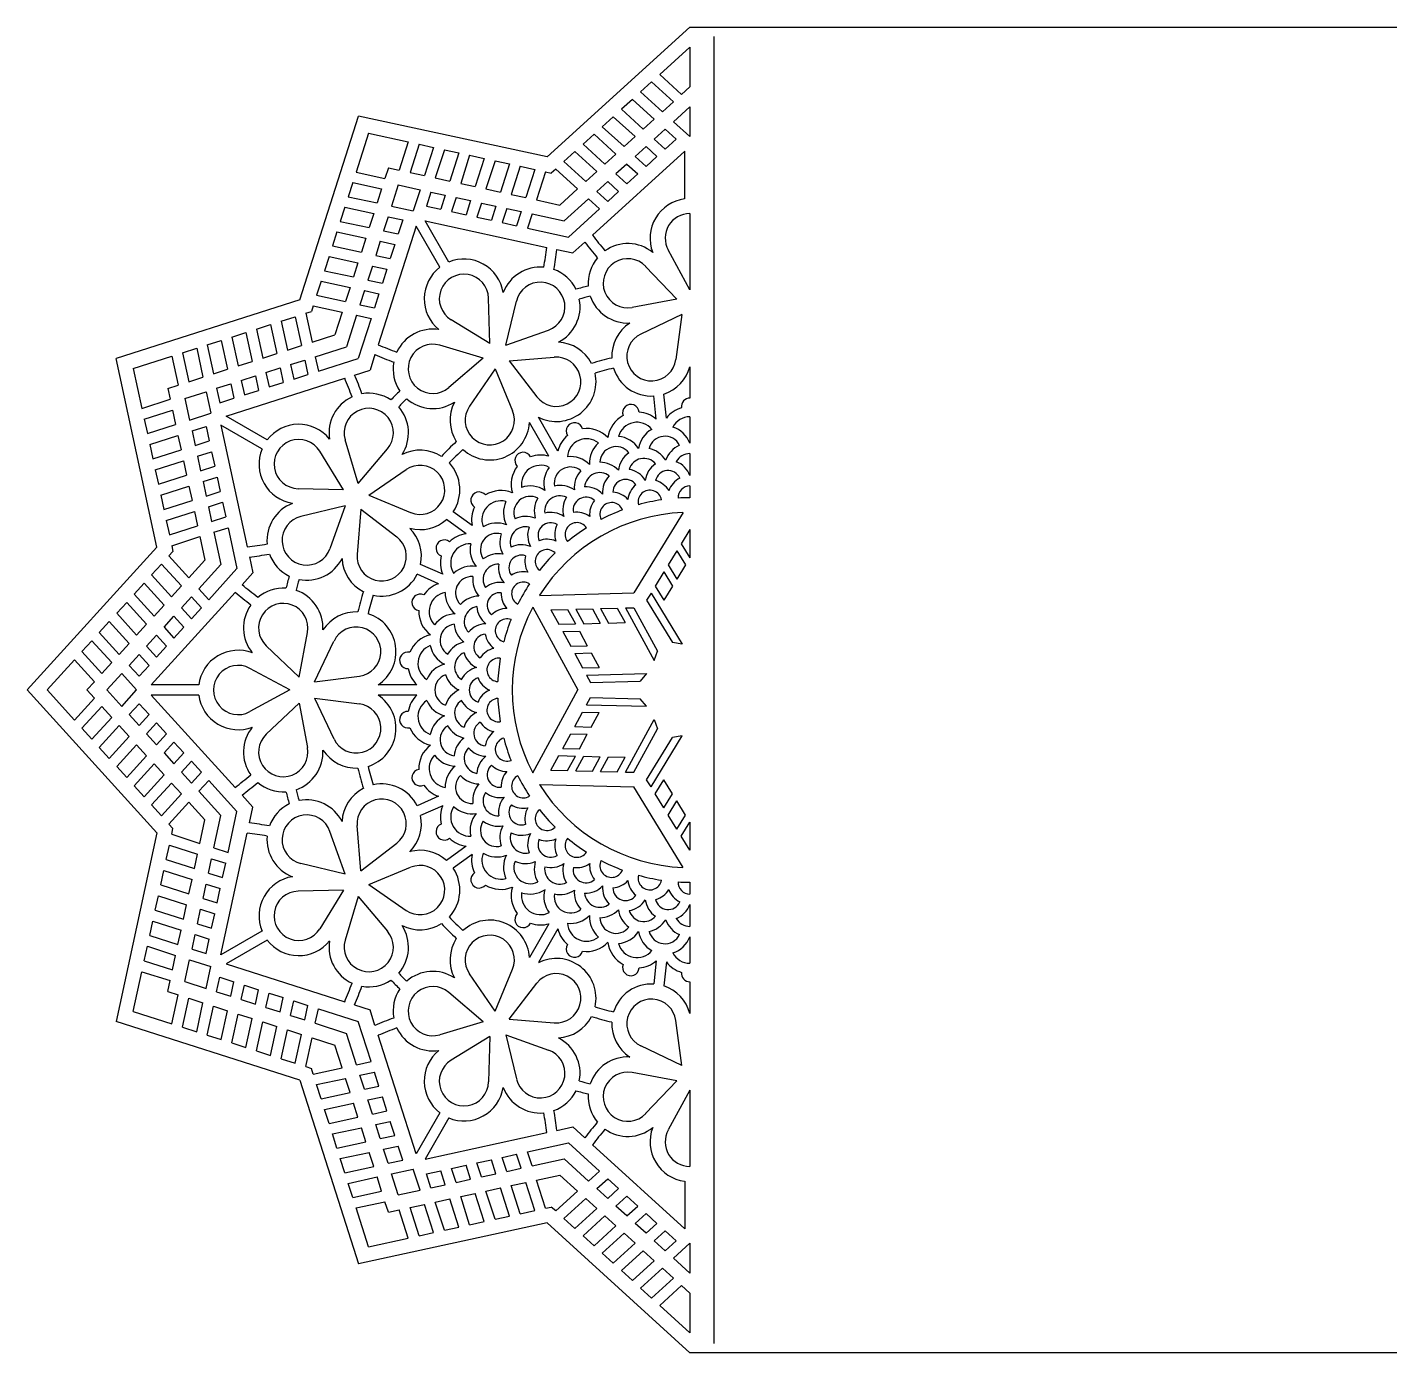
# Model space of a CAD drawing. Extents: x 39 to 332, y 44 to 186.
# Drawn here: x 39.5 to 185.6, y 43.6 to 185.7 of the extents above; entities that cross this region are included whole.
import ezdxf

# ---------------------------------------------------------------- set-up
doc = ezdxf.new("R2010")
doc.units = 0
doc.layers.get('0').update_dxf_attribs({"linetype": 'CONTINUOUS'})

msp = doc.modelspace()

# ---------------------------------------------------------------- linework, layer by layer
for p, q in [((95.23, 171.84), (110.54, 185.75)), ((110.54, 185.75), (260.65, 185.75)), ((113.1, 184.75), (113.1, 44.65)), ((110.54, 183.62), (107.31, 180.68)), ((110.54, 183.62), (110.54, 179.35)), ((106.43, 179.88), (105.26, 178.82)), ((106.43, 179.88), (108.78, 177.75)), ((107.31, 180.68), (109.66, 178.55)), ((105.26, 178.82), (107.61, 176.68)), ((110.54, 179.35), (109.66, 178.55)), ((104.38, 178.02), (103.2, 176.95)), ((103.2, 176.95), (105.55, 174.82)), ((104.38, 178.02), (106.73, 175.88)), ((108.78, 177.75), (107.61, 176.68)), ((110.54, 177.22), (108.78, 175.62)), ((110.54, 177.22), (110.54, 174.02)), ((68.71, 156.53), (75.02, 176.23)), ((95.23, 171.84), (75.02, 176.23)), ((102.32, 176.15), (101.15, 175.08)), ((102.32, 176.15), (104.67, 174.02)), ((106.73, 175.88), (105.55, 174.82)), ((108.78, 175.62), (110.54, 174.02)), ((76.08, 174.38), (74.75, 170.23)), ((76.08, 174.38), (80.35, 173.46)), ((100.27, 174.28), (99.09, 173.22)), ((100.27, 174.28), (102.62, 172.15)), ((101.15, 175.08), (103.5, 172.95)), ((104.67, 174.02), (103.5, 172.95)), ((107.9, 174.82), (106.73, 173.75)), ((107.9, 174.82), (109.07, 173.75)), ((80.35, 173.46), (79.38, 170.43)), ((81.51, 173.2), (80.54, 170.18)), ((81.51, 173.2), (83.06, 172.87)), ((83.06, 172.87), (82.09, 169.85)), ((84.22, 172.61), (83.25, 169.59)), ((84.22, 172.61), (85.77, 172.28)), ((98.21, 172.42), (97.04, 171.35)), ((98.21, 172.42), (100.56, 170.28)), ((99.09, 173.22), (101.44, 171.08)), ((109.99, 172.45), (100.1, 163.47)), ((105.85, 172.95), (104.67, 171.88)), ((105.85, 172.95), (107.02, 171.88)), ((106.73, 173.75), (107.9, 172.68)), ((109.07, 173.75), (107.9, 172.68)), ((109.99, 167.36), (109.99, 172.45)), ((85.77, 172.28), (84.8, 169.26)), ((86.93, 172.03), (85.97, 169)), ((86.93, 172.03), (88.48, 171.69)), ((88.48, 171.69), (87.52, 168.67)), ((89.65, 171.44), (88.68, 168.41)), ((89.65, 171.44), (91.2, 171.1)), ((91.2, 171.1), (90.23, 168.08)), ((97.04, 171.35), (99.39, 169.22)), ((102.62, 172.15), (101.44, 171.08)), ((103.79, 171.08), (102.62, 170.02)), ((103.79, 171.08), (104.96, 170.02)), ((104.67, 171.88), (105.85, 170.82)), ((107.02, 171.88), (105.85, 170.82)), ((74.75, 170.23), (77.85, 169.55)), ((78.22, 170.69), (77.85, 169.55)), ((78.22, 170.69), (79.38, 170.43)), ((80.54, 170.18), (82.09, 169.85)), ((83.25, 169.59), (84.8, 169.26)), ((92.36, 170.85), (91.39, 167.83)), ((92.36, 170.85), (93.91, 170.51)), ((93.91, 170.51), (92.94, 167.49)), ((95.07, 170.26), (94.1, 167.24)), ((95.07, 170.26), (95.69, 170.12)), ((96.16, 170.55), (95.69, 170.12)), ((96.16, 170.55), (98.51, 168.42)), ((100.56, 170.28), (99.39, 169.22)), ((102.62, 170.02), (103.79, 168.95)), ((104.96, 170.02), (103.79, 168.95)), ((74.39, 169.09), (73.91, 167.58)), ((74.39, 169.09), (77.49, 168.42)), ((77.49, 168.42), (77.01, 166.91)), ((79.28, 168.84), (78.56, 166.57)), ((79.28, 168.84), (81.61, 168.33)), ((81.61, 168.33), (80.88, 166.07)), ((82.77, 168.08), (82.29, 166.57)), ((82.77, 168.08), (84.32, 167.75)), ((85.97, 169), (87.52, 168.67)), ((88.68, 168.41), (90.23, 168.08)), ((98.51, 168.42), (96.61, 166.69)), ((101.74, 169.22), (100.56, 168.15)), ((100.56, 168.15), (101.74, 167.08)), ((101.74, 169.22), (102.91, 168.15)), ((102.91, 168.15), (101.74, 167.08)), ((73.91, 167.58), (77.01, 166.91)), ((78.56, 166.57), (80.88, 166.07)), ((82.29, 166.57), (83.84, 166.24)), ((84.32, 167.75), (83.84, 166.24)), ((85.48, 167.49), (85, 165.98)), ((85.48, 167.49), (87.03, 167.16)), ((87.03, 167.16), (86.55, 165.65)), ((88.2, 166.9), (87.71, 165.39)), ((88.2, 166.9), (89.75, 166.57)), ((89.75, 166.57), (89.26, 165.06)), ((91.39, 167.83), (92.94, 167.49)), ((94.1, 167.24), (96.61, 166.69)), ((99.68, 167.35), (97.07, 164.98)), ((99.68, 167.35), (100.86, 166.28)), ((73.55, 166.45), (73.06, 164.94)), ((73.55, 166.45), (76.65, 165.78)), ((76.65, 165.78), (76.16, 164.27)), ((78.2, 165.44), (77.71, 163.93)), ((78.2, 165.44), (79.75, 165.1)), ((79.75, 165.1), (79.26, 163.59)), ((85, 165.98), (86.55, 165.65)), ((87.71, 165.39), (89.26, 165.06)), ((90.91, 166.31), (90.42, 164.8)), ((90.91, 166.31), (92.46, 165.98)), ((92.46, 165.98), (91.97, 164.47)), ((93.62, 165.73), (93.14, 164.21)), ((93.62, 165.73), (97.07, 164.98)), ((100.86, 166.28), (97.53, 163.26)), ((110.54, 165.78), (110.54, 157.6)), ((72.7, 163.81), (72.22, 162.3)), ((72.7, 163.81), (75.8, 163.13)), ((73.06, 164.94), (76.16, 164.27)), ((81.19, 164.43), (77.12, 151.71)), ((77.71, 163.93), (79.26, 163.59)), ((83.73, 160.03), (81.19, 164.43)), ((84.69, 160.58), (82.15, 164.99)), ((82.15, 164.99), (95.2, 162.15)), ((90.42, 164.8), (91.97, 164.47)), ((93.14, 164.21), (97.53, 163.26)), ((72.22, 162.3), (75.32, 161.62)), ((75.8, 163.13), (75.32, 161.62)), ((77.35, 162.8), (76.87, 161.29)), ((77.35, 162.8), (78.9, 162.46)), ((78.9, 162.46), (78.42, 160.95)), ((99.28, 162.72), (97.99, 161.55)), ((71.85, 161.16), (71.37, 159.65)), ((71.85, 161.16), (74.95, 160.49)), ((76.87, 161.29), (78.42, 160.95)), ((96.28, 161.92), (97.99, 161.55)), ((110.54, 157.6), (108.22, 161.87)), ((71.37, 159.65), (74.47, 158.98)), ((74.95, 160.49), (74.47, 158.98)), ((76.5, 160.15), (76.02, 158.64)), ((76.5, 160.15), (78.05, 159.82)), ((78.05, 159.82), (77.57, 158.31)), ((109.15, 156.59), (105.8, 160.11)), ((71.01, 158.52), (70.52, 157.01)), ((71.01, 158.52), (74.11, 157.85)), ((74.11, 157.85), (73.62, 156.34)), ((76.02, 158.64), (77.57, 158.31)), ((68.71, 156.53), (49.01, 150.22)), ((70.52, 157.01), (73.62, 156.34)), ((75.66, 157.51), (75.17, 156)), ((75.66, 157.51), (77.21, 157.17)), ((77.21, 157.17), (76.72, 155.66)), ((89.09, 151.85), (88.97, 156.71)), ((90.8, 151.67), (91.94, 156.4)), ((109.15, 156.59), (104.37, 155.7)), ((69.36, 155.08), (69.97, 155.27)), ((69.36, 155.08), (70.04, 151.98)), ((70.16, 155.88), (69.97, 155.27)), ((70.16, 155.88), (73.26, 155.2)), ((73.26, 155.2), (72.48, 152.76)), ((75.17, 156), (76.72, 155.66)), ((109.68, 154.95), (105.29, 152.86)), ((109.68, 154.95), (109.05, 150.13)), ((64.08, 153.39), (65.59, 153.87)), ((65.59, 153.87), (66.26, 150.77)), ((66.72, 154.23), (68.23, 154.72)), ((66.72, 154.23), (67.39, 151.13)), ((68.23, 154.72), (68.9, 151.62)), ((74.81, 154.87), (73.74, 151.5)), ((74.81, 154.87), (76.36, 154.53)), ((76.36, 154.53), (74.99, 150.25)), ((89.09, 151.85), (84.94, 154.39)), ((58.79, 151.69), (60.3, 152.18)), ((60.3, 152.18), (60.97, 149.08)), ((61.43, 152.54), (62.94, 153.02)), ((61.43, 152.54), (62.11, 149.44)), ((62.94, 153.02), (63.62, 149.92)), ((64.08, 153.39), (64.75, 150.29)), ((70.04, 151.98), (72.48, 152.76)), ((90.8, 151.67), (95.39, 153.29)), ((56.15, 150.85), (57.66, 151.33)), ((56.15, 150.85), (56.82, 147.75)), ((57.66, 151.33), (58.33, 148.23)), ((58.79, 151.69), (59.46, 148.59)), ((64.75, 150.29), (66.26, 150.77)), ((67.39, 151.13), (68.9, 151.62)), ((70.37, 150.43), (73.74, 151.5)), ((76.78, 150.65), (76.25, 148.99)), ((88.39, 150.28), (83.73, 151.66)), ((53.4, 130.01), (49.01, 150.22)), ((50.86, 149.16), (55.01, 150.49)), ((50.86, 149.16), (51.78, 144.89)), ((55.01, 150.49), (55.69, 147.39)), ((59.46, 148.59), (60.97, 149.08)), ((62.11, 149.44), (63.62, 149.92)), ((65.09, 148.74), (66.6, 149.22)), ((66.6, 149.22), (66.93, 147.67)), ((67.73, 149.58), (69.24, 150.07)), ((67.73, 149.58), (68.07, 148.03)), ((69.24, 150.07), (69.58, 148.52)), ((70.37, 150.43), (70.71, 148.88)), ((70.71, 148.88), (74.99, 150.25)), ((88.39, 150.28), (84.69, 147.12)), ((89.67, 149.12), (86.92, 145.12)), ((89.67, 149.12), (91.53, 144.64)), ((91.16, 149.99), (96.01, 150.37)), ((91.16, 149.99), (94.12, 146.13)), ((110.54, 149.36), (110.54, 145.99)), ((56.82, 147.75), (58.33, 148.23)), ((60.81, 144.05), (73.53, 148.12)), ((62.44, 147.89), (63.95, 148.37)), ((62.44, 147.89), (62.78, 146.34)), ((63.95, 148.37), (64.29, 146.82)), ((65.09, 148.74), (65.42, 147.19)), ((65.42, 147.19), (66.93, 147.67)), ((68.07, 148.03), (69.58, 148.52)), ((74.59, 148.46), (76.25, 148.99)), ((54.55, 147.02), (55.69, 147.39)), ((54.55, 147.02), (54.81, 145.86)), ((56.4, 145.96), (58.67, 146.68)), ((58.67, 146.68), (59.17, 144.36)), ((59.8, 147.04), (61.31, 147.53)), ((59.8, 147.04), (60.14, 145.49)), ((61.31, 147.53), (61.65, 145.98)), ((62.78, 146.34), (64.29, 146.82)), ((106.93, 143.74), (106.67, 146.22)), ((108.03, 143.85), (107.76, 146.43)), ((51.78, 144.89), (54.81, 145.86)), ((52.04, 143.73), (55.06, 144.7)), ((55.06, 144.7), (55.39, 143.15)), ((56.4, 145.96), (56.9, 143.63)), ((60.14, 145.49), (61.65, 145.98)), ((52.04, 143.73), (52.37, 142.18)), ((56.9, 143.63), (59.17, 144.36)), ((65.21, 141.51), (60.81, 144.05)), ((95.43, 139.76), (93.35, 143.38)), ((96.39, 140.31), (94.3, 143.93)), ((110.54, 143.99), (110.54, 141.15)), ((52.37, 142.18), (55.39, 143.15)), ((52.63, 141.02), (55.65, 141.99)), ((55.65, 141.99), (55.98, 140.44)), ((57.16, 142.47), (58.67, 142.95)), ((57.16, 142.47), (57.49, 140.92)), ((58.67, 142.95), (59, 141.4)), ((64.66, 140.55), (60.25, 143.09)), ((60.25, 143.09), (63.09, 130.04)), ((52.63, 141.02), (52.96, 139.47)), ((52.96, 139.47), (55.98, 140.44)), ((57.49, 140.92), (59, 141.4)), ((73.39, 136.15), (70.85, 140.3)), ((74.96, 136.85), (73.58, 141.51)), ((74.96, 136.85), (78.12, 140.55)), ((53.21, 138.31), (56.24, 139.27)), ((56.24, 139.27), (56.57, 137.72)), ((57.75, 139.76), (59.26, 140.24)), ((57.75, 139.76), (58.08, 138.21)), ((59.26, 140.24), (59.59, 138.69)), ((110.54, 140.05), (110.54, 137.68)), ((53.21, 138.31), (53.55, 136.76)), ((53.55, 136.76), (56.57, 137.72)), ((58.08, 138.21), (59.59, 138.69)), ((58.34, 137.04), (59.85, 137.53)), ((59.85, 137.53), (60.18, 135.98)), ((76.12, 135.57), (80.12, 138.32)), ((53.8, 135.59), (56.83, 136.56)), ((56.83, 136.56), (57.16, 135.01)), ((58.34, 137.04), (58.67, 135.49)), ((58.67, 135.49), (60.18, 135.98)), ((73.39, 136.15), (68.53, 136.27)), ((110.54, 136.58), (110.54, 135.31)), ((53.8, 135.59), (54.14, 134.04)), ((54.14, 134.04), (57.16, 135.01)), ((58.93, 134.33), (60.44, 134.82)), ((60.44, 134.82), (60.77, 133.27)), ((73.57, 134.44), (68.84, 133.3)), ((73.57, 134.44), (71.95, 129.85)), ((76.12, 135.57), (80.6, 133.71)), ((54.39, 132.88), (57.41, 133.85)), ((57.41, 133.85), (57.75, 132.3)), ((58.93, 134.33), (59.26, 132.78)), ((59.26, 132.78), (60.77, 133.27)), ((75.25, 134.08), (74.87, 129.23)), ((75.25, 134.08), (79.11, 131.12)), ((86.55, 131.45), (84.45, 132.97)), ((87.2, 132.34), (85.18, 133.81)), ((109.81, 133.72), (104.54, 125.1)), ((54.39, 132.88), (54.73, 131.33)), ((54.73, 131.33), (57.75, 132.3)), ((59.51, 131.62), (61.02, 132.1)), ((59.51, 131.62), (60.26, 128.17)), ((61.02, 132.1), (61.98, 127.71)), ((110.54, 131.89), (109.62, 130.38)), ((110.54, 131.89), (110.54, 128.86)), ((54.98, 130.17), (58, 131.14)), ((54.98, 130.17), (55.12, 129.55)), ((58, 131.14), (58.55, 128.63)), ((109.62, 130.38), (110.54, 128.86)), ((53.4, 130.01), (39.49, 114.7)), ((54.69, 129.08), (55.12, 129.55)), ((54.69, 129.08), (56.82, 126.73)), ((56.82, 126.73), (58.55, 128.63)), ((63.32, 128.96), (63.69, 127.25)), ((109.15, 129.62), (108.23, 128.11)), ((109.15, 129.62), (110.08, 128.11)), ((52.82, 127.03), (53.89, 128.2)), ((53.89, 128.2), (56.02, 125.85)), ((57.89, 125.56), (60.26, 128.17)), ((58.96, 124.38), (61.98, 127.71)), ((62.52, 125.96), (63.69, 127.25)), ((84.04, 127.1), (81.67, 128.16)), ((107.77, 127.35), (106.84, 125.84)), ((107.77, 127.35), (108.69, 125.84)), ((108.23, 128.11), (109.15, 126.59)), ((110.08, 128.11), (109.15, 126.59)), ((50.96, 124.97), (52.02, 126.15)), ((52.02, 126.15), (54.16, 123.8)), ((52.82, 127.03), (54.96, 124.68)), ((54.96, 124.68), (56.02, 125.85)), ((83.59, 126.09), (81.31, 127.11)), ((106.84, 125.84), (107.77, 124.32)), ((108.69, 125.84), (107.77, 124.32)), ((50.96, 124.97), (53.09, 122.62)), ((52.79, 115.25), (61.77, 125.14)), ((56.02, 123.5), (57.09, 124.68)), ((57.09, 124.68), (58.16, 123.5)), ((57.89, 125.56), (58.96, 124.38)), ((94.43, 124.84), (104.54, 125.1)), ((106.38, 125.08), (105.91, 124.32)), ((105.91, 124.32), (108.69, 119.79)), ((106.38, 125.08), (109.72, 119.61)), ((49.09, 122.92), (50.16, 124.09)), ((49.09, 122.92), (51.22, 120.57)), ((50.16, 124.09), (52.29, 121.74)), ((53.09, 122.62), (54.16, 123.8)), ((56.02, 123.5), (57.09, 122.33)), ((57.09, 122.33), (58.16, 123.5)), ((93.7, 123.57), (98.53, 114.7)), ((95.65, 123.29), (97.43, 123.34)), ((95.65, 123.29), (96.5, 121.74)), ((97.43, 123.34), (98.27, 121.78)), ((98.31, 123.36), (100.09, 123.41)), ((98.31, 123.36), (99.16, 121.8)), ((100.09, 123.41), (100.93, 121.85)), ((100.97, 123.43), (102.74, 123.47)), ((100.97, 123.43), (101.82, 121.87)), ((102.74, 123.47), (103.59, 121.92)), ((103.63, 123.5), (104.52, 123.52)), ((103.63, 123.5), (106.7, 117.87)), ((104.52, 123.52), (107.06, 118.85)), ((47.22, 120.86), (48.29, 122.04)), ((48.29, 122.04), (50.42, 119.69)), ((51.22, 120.57), (52.29, 121.74)), ((54.16, 121.45), (55.22, 122.62)), ((54.16, 121.45), (55.22, 120.27)), ((55.22, 122.62), (56.29, 121.45)), ((55.22, 120.27), (56.29, 121.45)), ((96.5, 121.74), (98.27, 121.78)), ((99.16, 121.8), (100.93, 121.85)), ((101.82, 121.87), (103.59, 121.92)), ((45.36, 118.81), (46.42, 119.98)), ((46.42, 119.98), (48.56, 117.63)), ((47.22, 120.86), (49.36, 118.51)), ((52.29, 119.39), (53.36, 120.57)), ((53.36, 120.57), (54.42, 119.39)), ((68.65, 116.09), (69.54, 120.87)), ((70.29, 115.56), (72.38, 119.95)), ((96.92, 120.96), (98.7, 121)), ((96.92, 120.96), (97.77, 119.4)), ((98.7, 121), (99.54, 119.44)), ((45.36, 118.81), (47.49, 116.46)), ((49.36, 118.51), (50.42, 119.69)), ((50.42, 117.34), (51.49, 118.51)), ((51.49, 118.51), (52.56, 117.34)), ((52.29, 119.39), (53.36, 118.22)), ((53.36, 118.22), (54.42, 119.39)), ((68.65, 116.09), (65.12, 119.44)), ((97.77, 119.4), (99.54, 119.44)), ((98.2, 118.62), (99.97, 118.67)), ((98.2, 118.62), (99.04, 117.06)), ((99.97, 118.67), (100.82, 117.11)), ((106.7, 117.87), (107.06, 118.85)), ((109.72, 119.61), (108.69, 119.79)), ((41.62, 114.7), (44.56, 117.93)), ((44.56, 117.93), (46.69, 115.58)), ((47.49, 116.46), (48.56, 117.63)), ((50.42, 117.34), (51.49, 116.17)), ((51.49, 116.17), (52.56, 117.34)), ((67.64, 114.7), (63.37, 117.02)), ((99.04, 117.06), (100.82, 117.11)), ((45.89, 114.7), (46.69, 115.58)), ((48.02, 114.7), (49.62, 116.46)), ((49.62, 116.46), (51.22, 114.7)), ((70.29, 115.56), (75.11, 116.19)), ((99.47, 116.28), (105.88, 116.45)), ((99.47, 116.28), (99.89, 115.5)), ((99.89, 115.5), (105.2, 115.64)), ((105.88, 116.45), (105.2, 115.64)), ((53.4, 99.39), (39.49, 114.7)), ((41.62, 114.7), (44.56, 111.47)), ((45.89, 114.7), (46.69, 113.82)), ((48.02, 114.7), (49.62, 112.94)), ((49.62, 112.94), (51.22, 114.7)), ((57.88, 115.25), (52.79, 115.25)), ((57.88, 114.15), (52.79, 114.15)), ((52.79, 114.15), (61.77, 104.26)), ((67.64, 114.7), (63.37, 112.38)), ((81.28, 115.25), (77.11, 115.25)), ((81.28, 114.15), (77.11, 114.15)), ((93.7, 105.82), (98.53, 114.7)), ((44.56, 111.47), (46.69, 113.82)), ((45.36, 110.59), (47.49, 112.94)), ((47.49, 112.94), (48.56, 111.76)), ((50.42, 112.06), (51.49, 113.23)), ((51.49, 113.23), (52.56, 112.06)), ((68.65, 113.3), (65.12, 109.96)), ((68.65, 113.3), (69.54, 108.53)), ((70.29, 113.84), (75.11, 113.2)), ((70.29, 113.84), (72.38, 109.45)), ((99.47, 113.11), (99.89, 113.89)), ((99.47, 113.11), (105.88, 112.95)), ((99.89, 113.89), (105.2, 113.76)), ((105.88, 112.95), (105.2, 113.76)), ((46.42, 109.42), (48.56, 111.76)), ((50.42, 112.06), (51.49, 110.88)), ((51.49, 110.88), (52.56, 112.06)), ((52.29, 110), (53.36, 111.18)), ((53.36, 111.18), (54.42, 110)), ((98.2, 110.78), (99.04, 112.33)), ((99.04, 112.33), (100.82, 112.29)), ((99.97, 110.73), (100.82, 112.29)), ((103.63, 105.9), (106.7, 111.53)), ((106.7, 111.53), (107.06, 110.54)), ((45.36, 110.59), (46.42, 109.42)), ((47.22, 108.53), (49.36, 110.88)), ((48.29, 107.36), (50.42, 109.71)), ((49.36, 110.88), (50.42, 109.71)), ((52.29, 110), (53.36, 108.83)), ((53.36, 108.83), (54.42, 110)), ((96.92, 108.44), (97.77, 110)), ((97.77, 110), (99.54, 109.95)), ((98.2, 110.78), (99.97, 110.73)), ((98.7, 108.39), (99.54, 109.95)), ((104.52, 105.88), (107.06, 110.54)), ((105.91, 105.07), (108.69, 109.6)), ((106.38, 104.32), (109.72, 109.78)), ((109.72, 109.78), (108.69, 109.6)), ((47.22, 108.53), (48.29, 107.36)), ((49.09, 106.48), (51.22, 108.83)), ((51.22, 108.83), (52.29, 107.65)), ((54.16, 107.95), (55.22, 109.12)), ((55.22, 109.12), (56.29, 107.95)), ((96.92, 108.44), (98.7, 108.39)), ((50.16, 105.31), (52.29, 107.65)), ((50.96, 104.43), (53.09, 106.77)), ((53.09, 106.77), (54.16, 105.6)), ((54.16, 107.95), (55.22, 106.77)), ((55.22, 106.77), (56.29, 107.95)), ((56.02, 105.89), (57.09, 107.07)), ((57.09, 107.07), (58.16, 105.89)), ((95.65, 106.1), (96.5, 107.66)), ((96.5, 107.66), (98.27, 107.62)), ((97.43, 106.06), (98.27, 107.62)), ((98.31, 106.03), (99.16, 107.59)), ((99.16, 107.59), (100.93, 107.55)), ((100.09, 105.99), (100.93, 107.55)), ((100.97, 105.97), (101.82, 107.53)), ((101.82, 107.53), (103.59, 107.48)), ((102.74, 105.92), (103.59, 107.48)), ((49.09, 106.48), (50.16, 105.31)), ((52.02, 103.25), (54.16, 105.6)), ((56.02, 105.89), (57.09, 104.72)), ((57.09, 104.72), (58.16, 105.89)), ((95.65, 106.1), (97.43, 106.06)), ((98.31, 106.03), (100.09, 105.99)), ((100.97, 105.97), (102.74, 105.92)), ((103.63, 105.9), (104.52, 105.88)), ((50.96, 104.43), (52.02, 103.25)), ((52.82, 102.37), (54.96, 104.72)), ((54.96, 104.72), (56.02, 103.55)), ((57.89, 103.84), (58.96, 105.01)), ((57.89, 103.84), (60.26, 101.23)), ((58.96, 105.01), (61.98, 101.69)), ((94.43, 104.55), (104.54, 104.3)), ((109.81, 95.68), (104.54, 104.3)), ((106.38, 104.32), (105.91, 105.07)), ((106.84, 103.56), (107.77, 105.07)), ((108.69, 103.56), (107.77, 105.07)), ((52.82, 102.37), (53.89, 101.2)), ((53.89, 101.2), (56.02, 103.55)), ((54.69, 100.32), (56.82, 102.66)), ((56.82, 102.66), (58.55, 100.77)), ((62.52, 103.44), (63.69, 102.15)), ((83.59, 103.3), (81.31, 102.29)), ((84.04, 102.29), (81.67, 101.24)), ((107.77, 102.05), (106.84, 103.56)), ((107.77, 102.05), (108.69, 103.56)), ((108.23, 101.29), (109.15, 102.8)), ((110.08, 101.29), (109.15, 102.8)), ((59.51, 97.78), (60.26, 101.23)), ((61.02, 97.29), (61.98, 101.69)), ((63.32, 100.44), (63.69, 102.15)), ((109.15, 99.78), (108.23, 101.29)), ((109.15, 99.78), (110.08, 101.29)), ((53.4, 99.39), (49.01, 79.17)), ((54.69, 100.32), (55.12, 99.85)), ((54.98, 99.23), (55.12, 99.85)), ((58, 98.26), (58.55, 100.77)), ((60.25, 86.3), (63.09, 99.36)), ((73.57, 94.96), (71.95, 99.54)), ((75.25, 95.32), (74.87, 100.17)), ((109.62, 99.02), (110.54, 100.53)), ((110.54, 100.53), (110.54, 97.51)), ((54.39, 96.52), (54.73, 98.07)), ((54.73, 98.07), (57.75, 97.1)), ((54.98, 99.23), (58, 98.26)), ((75.25, 95.32), (79.11, 98.28)), ((86.55, 97.95), (84.45, 96.43)), ((110.54, 97.51), (109.62, 99.02)), ((54.39, 96.52), (57.41, 95.55)), ((57.41, 95.55), (57.75, 97.1)), ((58.93, 95.06), (59.26, 96.61)), ((59.26, 96.61), (60.77, 96.13)), ((59.51, 97.78), (61.02, 97.29)), ((87.2, 97.05), (85.18, 95.59)), ((53.8, 93.8), (54.14, 95.35)), ((54.14, 95.35), (57.16, 94.39)), ((58.93, 95.06), (60.44, 94.58)), ((60.44, 94.58), (60.77, 96.13)), ((73.57, 94.96), (68.84, 96.09)), ((76.12, 93.83), (80.6, 95.69)), ((53.8, 93.8), (56.83, 92.84)), ((56.83, 92.84), (57.16, 94.39)), ((58.34, 92.35), (58.67, 93.9)), ((58.67, 93.9), (60.18, 93.42)), ((76.12, 93.83), (80.12, 91.07)), ((110.54, 94.08), (110.54, 92.82)), ((53.21, 91.09), (53.55, 92.64)), ((53.55, 92.64), (56.57, 91.67)), ((58.34, 92.35), (59.85, 91.87)), ((59.85, 91.87), (60.18, 93.42)), ((73.39, 93.25), (68.53, 93.12)), ((73.39, 93.25), (70.85, 89.1)), ((74.96, 92.55), (73.58, 87.89)), ((74.96, 92.55), (78.12, 88.85)), ((53.21, 91.09), (56.24, 90.12)), ((56.24, 90.12), (56.57, 91.67)), ((57.75, 89.64), (58.08, 91.19)), ((58.08, 91.19), (59.59, 90.71)), ((59.26, 89.16), (59.59, 90.71)), ((110.54, 91.72), (110.54, 89.35)), ((52.63, 88.38), (52.96, 89.93)), ((52.96, 89.93), (55.98, 88.96)), ((57.75, 89.64), (59.26, 89.16)), ((95.43, 89.64), (93.35, 86.02)), ((52.63, 88.38), (55.65, 87.41)), ((55.65, 87.41), (55.98, 88.96)), ((57.16, 86.93), (57.49, 88.48)), ((57.49, 88.48), (59, 87.99)), ((58.67, 86.44), (59, 87.99)), ((64.66, 88.85), (60.25, 86.3)), ((65.21, 87.89), (60.81, 85.35)), ((96.39, 89.09), (94.3, 85.47)), ((110.54, 88.24), (110.54, 85.41)), ((52.04, 85.66), (52.37, 87.22)), ((52.37, 87.22), (55.39, 86.25)), ((55.06, 84.7), (55.39, 86.25)), ((57.16, 86.93), (58.67, 86.44)), ((52.04, 85.66), (55.06, 84.7)), ((56.4, 83.44), (56.9, 85.76)), ((56.9, 85.76), (59.17, 85.04)), ((58.67, 82.71), (59.17, 85.04)), ((60.81, 85.35), (73.53, 81.27)), ((89.67, 80.27), (91.53, 84.76)), ((106.93, 85.66), (106.67, 83.18)), ((108.03, 85.54), (107.76, 82.97)), ((50.86, 80.24), (51.78, 84.5)), ((51.78, 84.5), (54.81, 83.54)), ((54.55, 82.37), (54.81, 83.54)), ((56.4, 83.44), (58.67, 82.71)), ((59.8, 82.35), (60.14, 83.9)), ((60.14, 83.9), (61.65, 83.42)), ((61.31, 81.87), (61.65, 83.42)), ((89.67, 80.27), (86.92, 84.28)), ((110.54, 83.41), (110.54, 80.03)), ((54.55, 82.37), (55.69, 82.01)), ((55.01, 78.91), (55.69, 82.01)), ((59.8, 82.35), (61.31, 81.87)), ((62.44, 81.51), (62.78, 83.06)), ((62.78, 83.06), (64.29, 82.57)), ((63.95, 81.02), (64.29, 82.57)), ((65.09, 80.66), (65.42, 82.21)), ((65.42, 82.21), (66.93, 81.73)), ((88.39, 79.12), (84.69, 82.28)), ((91.16, 79.41), (94.12, 83.27)), ((56.15, 78.55), (56.82, 81.65)), ((56.82, 81.65), (58.33, 81.16)), ((57.66, 78.06), (58.33, 81.16)), ((58.79, 77.7), (59.46, 80.8)), ((59.46, 80.8), (60.97, 80.32)), ((62.44, 81.51), (63.95, 81.02)), ((65.09, 80.66), (66.6, 80.18)), ((66.6, 80.18), (66.93, 81.73)), ((67.73, 79.81), (68.07, 81.36)), ((68.07, 81.36), (69.58, 80.88)), ((69.24, 79.33), (69.58, 80.88)), ((70.37, 78.97), (70.71, 80.52)), ((70.71, 80.52), (74.99, 79.15)), ((74.59, 80.94), (76.25, 80.4)), ((76.78, 78.74), (76.25, 80.4)), ((68.71, 72.87), (49.01, 79.17)), ((50.86, 80.24), (55.01, 78.91)), ((60.3, 77.22), (60.97, 80.32)), ((61.43, 76.86), (62.11, 79.96)), ((62.11, 79.96), (63.62, 79.47)), ((62.94, 76.37), (63.62, 79.47)), ((64.08, 76.01), (64.75, 79.11)), ((64.75, 79.11), (66.26, 78.63)), ((67.73, 79.81), (69.24, 79.33)), ((70.37, 78.97), (73.74, 77.89)), ((76.36, 74.87), (74.99, 79.15)), ((88.39, 79.12), (83.73, 77.74)), ((91.16, 79.41), (96.01, 79.03)), ((109.68, 74.45), (109.05, 79.27)), ((56.15, 78.55), (57.66, 78.06)), ((58.79, 77.7), (60.3, 77.22)), ((65.59, 75.53), (66.26, 78.63)), ((66.72, 75.16), (67.39, 78.26)), ((67.39, 78.26), (68.9, 77.78)), ((68.23, 74.68), (68.9, 77.78)), ((74.81, 74.53), (73.74, 77.89)), ((81.19, 64.96), (77.12, 77.68)), ((89.09, 77.54), (84.94, 75.01)), ((89.09, 77.54), (88.97, 72.68)), ((90.8, 77.72), (95.39, 76.1)), ((90.8, 77.72), (91.94, 73)), ((61.43, 76.86), (62.94, 76.37)), ((64.08, 76.01), (65.59, 75.53)), ((69.36, 74.32), (70.04, 77.42)), ((70.04, 77.42), (72.48, 76.64)), ((73.26, 74.19), (72.48, 76.64)), ((109.68, 74.45), (105.29, 76.54)), ((66.72, 75.16), (68.23, 74.68)), ((74.81, 74.53), (76.36, 74.87)), ((69.36, 74.32), (69.97, 74.12)), ((70.16, 73.52), (69.97, 74.12)), ((70.16, 73.52), (73.26, 74.19)), ((70.52, 72.39), (73.62, 73.06)), ((74.11, 71.55), (73.62, 73.06)), ((75.17, 73.4), (76.72, 73.73)), ((75.66, 71.89), (75.17, 73.4)), ((77.21, 72.22), (76.72, 73.73)), ((109.15, 72.81), (104.37, 73.7)), ((68.71, 72.87), (75.02, 53.17)), ((71.01, 70.88), (70.52, 72.39)), ((75.66, 71.89), (77.21, 72.22)), ((109.15, 72.81), (105.8, 69.28)), ((110.54, 71.8), (108.22, 67.53)), ((110.54, 71.8), (110.54, 63.62)), ((71.01, 70.88), (74.11, 71.55)), ((71.37, 69.74), (74.47, 70.42)), ((74.95, 68.91), (74.47, 70.42)), ((76.02, 70.75), (77.57, 71.09)), ((76.5, 69.24), (76.02, 70.75)), ((78.05, 69.58), (77.57, 71.09)), ((71.85, 68.23), (71.37, 69.74)), ((71.85, 68.23), (74.95, 68.91)), ((76.5, 69.24), (78.05, 69.58)), ((83.73, 69.37), (81.19, 64.96)), ((84.69, 68.82), (82.15, 64.41)), ((72.22, 67.1), (75.32, 67.77)), ((75.8, 66.26), (75.32, 67.77)), ((76.87, 68.11), (78.42, 68.45)), ((77.35, 66.6), (76.87, 68.11)), ((78.9, 66.94), (78.42, 68.45)), ((82.15, 64.41), (95.2, 67.25)), ((96.28, 67.48), (97.99, 67.85)), ((99.28, 66.68), (97.99, 67.85)), ((72.7, 65.59), (72.22, 67.1)), ((72.7, 65.59), (75.8, 66.26)), ((77.35, 66.6), (78.9, 66.94)), ((77.71, 65.47), (79.26, 65.8)), ((79.75, 64.29), (79.26, 65.8)), ((93.14, 65.18), (97.53, 66.14)), ((100.86, 63.11), (97.53, 66.14)), ((109.99, 56.95), (100.1, 65.93)), ((73.06, 64.46), (76.16, 65.13)), ((73.55, 62.95), (73.06, 64.46)), ((76.65, 63.62), (76.16, 65.13)), ((78.2, 63.96), (77.71, 65.47)), ((78.2, 63.96), (79.75, 64.29)), ((87.71, 64), (89.26, 64.34)), ((89.75, 62.83), (89.26, 64.34)), ((90.42, 64.59), (91.97, 64.93)), ((90.91, 63.08), (90.42, 64.59)), ((92.46, 63.42), (91.97, 64.93)), ((93.62, 63.67), (93.14, 65.18)), ((93.62, 63.67), (97.07, 64.42)), ((99.68, 62.05), (97.07, 64.42)), ((73.55, 62.95), (76.65, 63.62)), ((78.56, 62.82), (80.88, 63.33)), ((81.61, 61.06), (80.88, 63.33)), ((82.29, 62.82), (83.84, 63.16)), ((82.77, 61.31), (82.29, 62.82)), ((84.32, 61.65), (83.84, 63.16)), ((85, 63.41), (86.55, 63.75)), ((85.48, 61.9), (85, 63.41)), ((87.03, 62.24), (86.55, 63.75)), ((88.2, 62.49), (87.71, 64)), ((88.2, 62.49), (89.75, 62.83)), ((90.91, 63.08), (92.46, 63.42)), ((99.68, 62.05), (100.86, 63.11)), ((73.91, 61.81), (77.01, 62.49)), ((74.39, 60.3), (73.91, 61.81)), ((77.49, 60.98), (77.01, 62.49)), ((79.28, 60.56), (78.56, 62.82)), ((82.77, 61.31), (84.32, 61.65)), ((85.48, 61.9), (87.03, 62.24)), ((91.39, 61.57), (92.94, 61.91)), ((92.36, 58.55), (91.39, 61.57)), ((93.91, 58.89), (92.94, 61.91)), ((94.1, 62.16), (96.61, 62.7)), ((95.07, 59.14), (94.1, 62.16)), ((98.51, 60.98), (96.61, 62.7)), ((100.56, 61.25), (101.74, 62.31)), ((102.91, 61.25), (101.74, 62.31)), ((109.99, 62.04), (109.99, 56.95)), ((74.39, 60.3), (77.49, 60.98)), ((79.28, 60.56), (81.61, 61.06)), ((83.25, 59.8), (84.8, 60.14)), ((85.77, 57.12), (84.8, 60.14)), ((85.97, 60.39), (87.52, 60.73)), ((86.93, 57.37), (85.97, 60.39)), ((88.48, 57.71), (87.52, 60.73)), ((88.68, 60.98), (90.23, 61.32)), ((89.65, 57.96), (88.68, 60.98)), ((91.2, 58.3), (90.23, 61.32)), ((96.16, 58.85), (98.51, 60.98)), ((97.04, 58.05), (99.39, 60.18)), ((100.56, 59.11), (99.39, 60.18)), ((101.74, 60.18), (100.56, 61.25)), ((101.74, 60.18), (102.91, 61.25)), ((102.62, 59.38), (103.79, 60.45)), ((104.96, 59.38), (103.79, 60.45)), ((74.75, 59.17), (77.85, 59.84)), ((76.08, 55.01), (74.75, 59.17)), ((78.22, 58.71), (77.85, 59.84)), ((78.22, 58.71), (79.38, 58.96)), ((80.35, 55.94), (79.38, 58.96)), ((80.54, 59.21), (82.09, 59.55)), ((81.51, 56.19), (80.54, 59.21)), ((83.06, 56.53), (82.09, 59.55)), ((84.22, 56.78), (83.25, 59.8)), ((92.36, 58.55), (93.91, 58.89)), ((95.07, 59.14), (95.69, 59.27)), ((96.16, 58.85), (95.69, 59.27)), ((98.21, 56.98), (100.56, 59.11)), ((103.79, 58.31), (102.62, 59.38)), ((103.79, 58.31), (104.96, 59.38)), ((104.67, 57.51), (105.85, 58.58)), ((107.02, 57.51), (105.85, 58.58)), ((95.23, 57.56), (75.02, 53.17)), ((84.22, 56.78), (85.77, 57.12)), ((86.93, 57.37), (88.48, 57.71)), ((89.65, 57.96), (91.2, 58.3)), ((95.23, 57.56), (110.54, 43.65)), ((98.21, 56.98), (97.04, 58.05)), ((99.09, 56.18), (101.44, 58.31)), ((100.27, 55.11), (102.62, 57.25)), ((102.62, 57.25), (101.44, 58.31)), ((105.85, 56.45), (104.67, 57.51)), ((105.85, 56.45), (107.02, 57.51)), ((76.08, 55.01), (80.35, 55.94)), ((81.51, 56.19), (83.06, 56.53)), ((100.27, 55.11), (99.09, 56.18)), ((101.15, 54.31), (103.5, 56.45)), ((104.67, 55.38), (103.5, 56.45)), ((106.73, 55.65), (107.9, 56.71)), ((107.9, 54.58), (106.73, 55.65)), ((109.07, 55.65), (107.9, 56.71)), ((107.9, 54.58), (109.07, 55.65)), ((102.32, 53.25), (101.15, 54.31)), ((102.32, 53.25), (104.67, 55.38)), ((103.2, 52.45), (105.55, 54.58)), ((106.73, 53.51), (105.55, 54.58)), ((108.78, 53.78), (110.54, 55.38)), ((110.54, 55.38), (110.54, 52.18)), ((104.38, 51.38), (106.73, 53.51)), ((105.26, 50.58), (107.61, 52.71)), ((108.78, 51.65), (107.61, 52.71)), ((110.54, 52.18), (108.78, 53.78)), ((104.38, 51.38), (103.2, 52.45)), ((106.43, 49.51), (108.78, 51.65)), ((106.43, 49.51), (105.26, 50.58)), ((107.31, 48.71), (109.66, 50.85)), ((110.54, 50.05), (109.66, 50.85)), ((110.54, 50.05), (110.54, 45.78)), ((110.54, 45.78), (107.31, 48.71)), ((260.65, 43.65), (110.54, 43.65))]:
    msp.add_line(p, q)
for centre, radius, start, end in [((110.54, 163.13), 4.26, 97.4521, 200.9005), ((110.54, 163.13), 2.64, 90, 208.5286), ((134.9, 189.66), 44.66, 217.1018, 219.8636), ((134.9, 189.66), 43.55, 216.9707, 219.7947), ((103.89, 158.3), 4.26, 51.0995, 125.1139), ((86.32, 156.64), 4.26, 9.0995, 112.5479), ((51.97, 167.44), 43.55, 350.2053, 353.0293), ((51.97, 167.44), 44.66, 350.1364, 352.8982), ((103.89, 158.3), 4.26, 140.0354, 183.9646), ((103.89, 158.3), 2.64, 43.4714, 280.5286), ((86.32, 156.64), 4.26, 127.4521, 230.9005), ((86.32, 156.64), 2.64, 1.4714, 238.5286), ((94.51, 155.78), 4.26, 84.8861, 158.9005), ((94.51, 155.78), 4.26, 26.0354, 69.9646), ((94.51, 155.78), 2.64, 289.4714, 166.5286), ((110.54, 114.7), 44.66, 104.1364, 105.8636), ((94.51, 155.78), 4.26, 297.0995, 11.1139), ((110.54, 114.7), 43.55, 104.2053, 105.7947), ((103.89, 158.3), 4.26, 198.8861, 272.9005), ((106.43, 150.47), 4.26, 123.0995, 182.4575), ((82.98, 149.13), 4.26, 81.0995, 155.1139), ((96.22, 147.74), 4.26, 27.5425, 86.9005), ((106.43, 150.47), 2.64, 115.4714, 352.5286), ((94.15, 191.79), 44.66, 247.1018, 249.8636), ((94.15, 191.79), 43.55, 246.9707, 249.7947), ((82.98, 149.13), 2.64, 73.4714, 310.5286), ((82.98, 149.13), 4.26, 170.0354, 213.9646), ((96.22, 147.74), 2.64, 217.4714, 94.5286), ((110.54, 114.7), 36.56, 103.2344, 106.7656), ((110.54, 114.7), 35.46, 103.3377, 106.6623), ((106.43, 150.47), 4.26, 197.3877, 273.297), ((106.43, 150.47), 4.26, 288.2535, 344.9005), ((33.45, 131.09), 43.55, 20.2053, 23.0293), ((33.45, 131.09), 44.66, 20.1364, 22.8982), ((96.22, 147.74), 4.26, 243.3032, 12.6123), ((76.11, 142.26), 4.26, 114.8861, 188.9005), ((76.11, 142.26), 4.26, 56.0354, 99.9646), ((110.54, 114.7), 44.66, 134.1364, 135.8636), ((76.11, 142.26), 2.64, 319.4714, 196.5286), ((110.54, 114.7), 43.55, 134.2053, 135.7947), ((76.11, 142.26), 4.26, 327.0995, 41.1139), ((82.98, 149.13), 4.26, 228.8861, 302.9005), ((89.09, 143.62), 4.26, 153.0995, 212.4575), ((89.09, 143.62), 2.64, 145.4714, 22.5286), ((104.22, 144.43), 0.89, 3.8843, 200.1157), ((110.54, 141.94), 3.15, 106.2313, 142.7411), ((110.54, 145.1), 0.89, 90, 188.1157), ((89.09, 143.62), 4.26, 227.3877, 356.6968), ((98.18, 142.47), 0.89, 15.8843, 212.1157), ((104.88, 141.35), 3.15, 118.2313, 172.6347), ((104.88, 141.35), 2.05, 39.0515, 164.9485), ((104.88, 141.35), 3.15, 49.2589, 85.7687), ((110.54, 141.94), 2.05, 90, 152.9485), ((68.6, 138.92), 4.26, 39.0995, 142.5479), ((99.46, 139.59), 3.15, 130.2313, 166.7411), ((99.46, 139.59), 3.15, 43.3653, 97.7687), ((102.63, 139.04), 2.86, 32.6148, 84.6526), ((107.87, 140.15), 2.86, 119.3474, 171.3852), ((107.87, 140.15), 1.75, 26.2484, 165.7516), ((107.87, 140.15), 2.86, 20.6148, 72.6526), ((68.6, 138.92), 4.26, 157.4521, 260.9005), ((68.6, 138.92), 2.64, 31.4714, 268.5286), ((81.62, 136.15), 4.26, 57.5425, 116.9005), ((110.54, 114.7), 36.56, 133.2344, 136.7656), ((110.54, 114.7), 35.46, 133.3377, 136.6623), ((99.46, 139.59), 2.05, 51.0515, 176.9485), ((102.63, 139.04), 2.86, 131.3474, 183.3852), ((102.63, 139.04), 1.75, 38.2484, 177.7516), ((105.61, 137.89), 2.75, 31.594, 78.3338), ((110.54, 138.41), 2.75, 113.6662, 160.406), ((81.62, 136.15), 4.26, 326.703, 42.6123), ((92.67, 139.29), 0.89, 27.8843, 224.1157), ((94.53, 136.74), 3.15, 73.2589, 109.7687), ((97.75, 136.86), 2.86, 44.6148, 96.6526), ((100.9, 136.36), 2.75, 43.594, 90.3338), ((105.61, 137.89), 2.75, 125.6662, 172.406), ((105.61, 137.89), 1.64, 40.0434, 163.9566), ((108.21, 136.87), 2.47, 122.9315, 172.9087), ((110.54, 138.41), 1.64, 90, 151.9566), ((108.21, 136.87), 2.47, 19.0913, 69.0685), ((81.62, 136.15), 2.64, 247.4714, 124.5286), ((94.53, 136.74), 3.15, 142.2313, 196.6347), ((94.53, 136.74), 2.05, 63.0515, 188.9485), ((97.75, 136.86), 2.86, 143.3474, 195.3852), ((97.75, 136.86), 1.75, 50.2484, 189.7516), ((100.9, 136.36), 2.75, 137.6662, 184.406), ((100.9, 136.36), 1.64, 52.0434, 175.9566), ((103.65, 135.91), 2.47, 134.9315, 184.9087), ((103.65, 135.91), 2.47, 31.0913, 81.0685), ((108.21, 136.87), 1.36, 23.5779, 168.4221), ((110.54, 135.31), 2.37, 117.2175, 161.4818), ((87.95, 135.04), 0.89, 39.8843, 236.1157), ((90.29, 132.93), 3.15, 67.3653, 121.7687), ((93.42, 133.71), 2.86, 56.6148, 108.6526), ((96.61, 133.88), 2.75, 55.594, 102.3338), ((99.39, 134.01), 2.47, 43.0913, 93.0685), ((103.65, 135.91), 1.36, 35.5779, 180.4221), ((102.16, 133.53), 2.37, 42.5182, 86.7825), ((106.26, 134.86), 2.37, 129.2175, 173.4818), ((106.26, 134.86), 1.26, 10.2444, 193.7556), ((106.26, 134.86), 2.37, 30.5182, 74.7825), ((110.54, 135.31), 1.26, 90, 181.7556), ((69.46, 130.73), 4.26, 111.0995, 185.1139), ((90.29, 132.93), 2.05, 75.0515, 200.9485), ((93.42, 133.71), 2.86, 155.3474, 207.3852), ((93.42, 133.71), 1.75, 62.2484, 201.7516), ((96.61, 133.88), 2.75, 149.6662, 196.406), ((96.61, 133.88), 1.64, 64.0434, 187.9566), ((99.39, 134.01), 2.47, 146.9315, 196.9087), ((99.39, 134.01), 1.36, 47.5779, 192.4221), ((102.16, 133.53), 2.37, 141.2175, 185.4818), ((102.16, 133.53), 1.26, 22.2444, 205.7556), ((110.54, 114.7), 20.61, 98.4887, 105.5113), ((110.54, 114.7), 20.61, 90, 93.5113), ((69.46, 130.73), 2.64, 103.4714, 340.5286), ((81.62, 136.15), 4.26, 255.0995, 311.7465), ((90.29, 132.93), 3.15, 154.2313, 190.7411), ((92.92, 130.56), 2.75, 67.594, 114.3338), ((110.54, 114.7), 19.04, 92.2059, 147.7941), ((95.62, 131.27), 2.47, 55.0913, 105.0685), ((98.42, 131.38), 2.37, 54.5182, 98.7825), ((110.54, 114.7), 20.61, 110.4887, 117.5113), ((77.5, 129.02), 4.26, 348.2535, 44.9005), ((89.84, 129.74), 2.86, 68.6148, 120.6526), ((92.92, 130.56), 1.64, 76.0434, 199.9566), ((95.62, 131.27), 2.47, 158.9315, 208.9087), ((95.62, 131.27), 1.36, 59.5779, 204.4221), ((98.42, 131.38), 2.37, 153.2175, 197.4818), ((98.42, 131.38), 1.26, 34.2444, 217.7556), ((110.54, 114.7), 20.61, 122.4887, 129.5113), ((57.8, 173.27), 43.55, 276.9707, 279.7947), ((77.5, 129.02), 2.64, 175.4714, 52.5286), ((84.22, 129.9), 0.89, 51.8843, 248.1157), ((86.95, 128.32), 3.15, 97.2589, 133.7687), ((86.95, 128.32), 2.05, 87.0515, 212.9485), ((89.84, 129.74), 2.86, 167.3474, 219.3852), ((89.84, 129.74), 1.75, 74.2484, 213.7516), ((92.92, 130.56), 2.75, 161.6662, 208.406), ((92.5, 127.8), 2.47, 67.0913, 117.0685), ((95.22, 128.49), 2.37, 66.5182, 110.7825), ((57.8, 173.27), 44.66, 277.1018, 279.8636), ((69.46, 130.73), 4.26, 200.0354, 243.9646), ((69.46, 130.73), 4.26, 258.8861, 332.9005), ((77.5, 129.02), 4.26, 183.0995, 242.4575), ((86.95, 128.32), 3.15, 166.2313, 202.7411), ((90.01, 126.55), 2.75, 79.594, 126.3338), ((92.5, 127.8), 1.36, 71.5779, 216.4221), ((95.22, 128.49), 2.37, 165.2175, 209.4818), ((95.22, 128.49), 1.26, 46.2444, 229.7556), ((110.54, 114.7), 20.61, 134.4887, 141.5113), ((87.16, 125.11), 2.86, 80.6148, 132.6526), ((90.01, 126.55), 1.64, 88.0434, 211.9566), ((92.5, 127.8), 2.47, 170.9315, 220.9087), ((92.69, 125.01), 2.37, 78.5182, 122.7825), ((35.58, 90.34), 44.66, 50.1364, 52.8982), ((110.54, 114.7), 44.66, 164.1364, 165.8636), ((110.54, 114.7), 43.55, 164.2053, 165.7947), ((77.5, 129.02), 4.26, 257.3877, 333.297), ((84.63, 123.12), 3.15, 109.2589, 145.7687), ((87.16, 125.11), 1.75, 86.2484, 225.7516), ((90.01, 126.55), 2.75, 173.6662, 220.406), ((90.17, 123.77), 2.47, 79.0913, 129.0685), ((92.69, 125.01), 1.26, 58.2444, 241.7556), ((110.54, 114.7), 20.61, 146.4887, 153.5113), ((35.58, 90.34), 43.55, 50.2053, 53.0293), ((66.94, 121.35), 4.26, 86.0354, 129.9646), ((66.94, 121.35), 4.26, 357.0995, 71.1139), ((110.54, 114.7), 36.56, 163.2344, 166.7656), ((110.54, 114.7), 35.46, 163.3377, 166.6623), ((81.63, 124.09), 0.89, 63.8843, 260.1157), ((84.63, 123.12), 2.05, 99.0515, 224.9485), ((87.16, 125.11), 2.86, 179.3474, 231.3852), ((87.99, 122.02), 2.75, 91.594, 138.3338), ((90.17, 123.77), 1.36, 83.5779, 228.4221), ((92.69, 125.01), 2.37, 177.2175, 221.4818), ((66.94, 121.35), 4.26, 144.8861, 218.9005), ((66.94, 121.35), 2.64, 349.4714, 226.5286), ((74.77, 118.81), 4.26, 87.5425, 146.9005), ((74.77, 118.81), 4.26, 303.3032, 72.6123), ((84.63, 123.12), 3.15, 178.2313, 232.6347), ((85.51, 120.02), 2.86, 92.6148, 144.6526), ((87.99, 122.02), 1.64, 100.0434, 223.9566), ((90.17, 123.77), 2.47, 182.9315, 232.9087), ((90.94, 121.07), 2.37, 90.5182, 134.7825), ((110.54, 114.7), 19.04, 152.2059, 207.7941), ((74.77, 118.81), 2.64, 277.4714, 154.5286), ((85.51, 120.02), 1.75, 98.2484, 237.7516), ((87.99, 122.02), 2.75, 185.6662, 232.406), ((88.73, 119.33), 2.47, 91.0913, 141.0685), ((90.94, 121.07), 1.26, 70.2444, 253.7556), ((110.54, 114.7), 20.61, 158.4887, 165.5113), ((83.44, 117.55), 3.15, 103.3653, 157.7687), ((86.96, 117.18), 2.75, 103.594, 150.3338), ((88.73, 119.33), 1.36, 95.5779, 240.4221), ((90.94, 121.07), 2.37, 189.2175, 233.4818), ((62.11, 114.7), 4.26, 69.0995, 172.5479), ((80.31, 117.88), 0.89, 75.8843, 272.1157), ((83.44, 117.55), 2.05, 111.0515, 236.9485), ((85.51, 120.02), 2.86, 191.3474, 243.3852), ((86.96, 117.18), 1.64, 112.0434, 235.9566), ((88.73, 119.33), 2.47, 194.9315, 244.9087), ((90.04, 116.85), 2.37, 102.5182, 146.7825), ((62.11, 114.7), 2.64, 61.4714, 298.5286), ((83.44, 117.55), 3.15, 190.2313, 226.7411), ((84.95, 114.7), 2.86, 104.6148, 156.6526), ((88.24, 114.7), 2.47, 103.0913, 153.0685), ((90.04, 116.85), 1.26, 82.2444, 265.7556), ((110.54, 114.7), 20.61, 170.4887, 177.5113), ((84.95, 114.7), 1.75, 110.2484, 249.7516), ((86.96, 117.18), 2.75, 197.6662, 244.406), ((88.24, 114.7), 1.36, 107.5779, 252.4221), ((90.04, 116.85), 2.37, 201.2175, 245.4818), ((62.11, 114.7), 4.26, 187.4521, 290.9005), ((74.77, 110.58), 4.26, 287.3877, 56.6968), ((83.44, 111.85), 3.15, 133.2589, 169.7687), ((86.96, 112.22), 2.75, 115.594, 162.3338), ((90.04, 112.54), 2.37, 114.5182, 158.7825), ((74.77, 110.58), 2.64, 205.4714, 82.5286), ((83.44, 111.85), 2.05, 123.0515, 248.9485), ((84.95, 114.7), 2.86, 203.3474, 255.3852), ((86.96, 112.22), 1.64, 124.0434, 247.9566), ((88.24, 114.7), 2.47, 206.9315, 256.9087), ((90.04, 112.54), 1.26, 94.2444, 277.7556), ((110.54, 114.7), 20.61, 182.4887, 189.5113), ((80.31, 111.52), 0.89, 87.8843, 284.1157), ((85.51, 109.38), 2.86, 116.6148, 168.6526), ((88.73, 110.06), 2.47, 115.0913, 165.0685), ((88.73, 110.06), 1.36, 119.5779, 264.4221), ((90.04, 112.54), 2.37, 213.2175, 257.4818), ((66.94, 108.04), 4.26, 141.0995, 215.1139), ((66.94, 108.04), 2.64, 133.4714, 10.5286), ((83.44, 111.85), 3.15, 202.2313, 256.6347), ((85.51, 109.38), 1.75, 122.2484, 261.7516), ((86.96, 112.22), 2.75, 209.6662, 256.406), ((90.94, 108.33), 2.37, 126.5182, 170.7825), ((66.94, 108.04), 4.26, 288.8861, 2.9005), ((74.77, 110.58), 4.26, 213.0995, 272.4575), ((84.63, 106.28), 3.15, 127.3653, 181.7687), ((87.99, 107.37), 2.75, 127.594, 174.3338), ((87.99, 107.37), 1.64, 136.0434, 259.9566), ((88.73, 110.06), 2.47, 218.9315, 268.9087), ((90.94, 108.33), 1.26, 106.2444, 289.7556), ((110.54, 114.7), 20.61, 194.4887, 201.5113), ((84.63, 106.28), 2.05, 135.0515, 260.9485), ((85.51, 109.38), 2.86, 215.3474, 267.3852), ((90.17, 105.63), 2.47, 127.0913, 177.0685), ((35.58, 139.05), 43.55, 306.9707, 309.7947), ((110.54, 114.7), 36.56, 193.2344, 196.7656), ((110.54, 114.7), 35.46, 193.3377, 196.6623), ((81.63, 105.3), 0.89, 99.8843, 296.1157), ((87.16, 104.29), 2.86, 128.6148, 180.6526), ((87.16, 104.29), 1.75, 134.2484, 273.7516), ((87.99, 107.37), 2.75, 221.6662, 268.406), ((90.17, 105.63), 1.36, 131.5779, 276.4221), ((90.94, 108.33), 2.37, 225.2175, 269.4818), ((92.69, 104.39), 2.37, 138.5182, 182.7825), ((92.69, 104.39), 1.26, 118.2444, 301.7556), ((110.54, 114.7), 20.61, 206.4887, 213.5113), ((35.58, 139.05), 44.66, 307.1018, 309.8636), ((66.94, 108.04), 4.26, 230.0354, 273.9646), ((110.54, 114.7), 44.66, 194.1364, 195.8636), ((110.54, 114.7), 43.55, 194.2053, 195.7947), ((77.5, 100.37), 4.26, 117.5425, 176.9005), ((77.5, 100.37), 4.26, 26.703, 102.6123), ((84.63, 106.28), 3.15, 214.2313, 250.7411), ((90.01, 102.84), 2.75, 139.594, 186.3338), ((110.54, 114.7), 19.04, 212.2059, 267.7941), ((69.46, 98.66), 4.26, 116.0354, 159.9646), ((69.46, 98.66), 4.26, 27.0995, 101.1139), ((77.5, 100.37), 2.64, 307.4714, 184.5286), ((86.95, 101.08), 3.15, 157.2589, 193.7687), ((90.01, 102.84), 1.64, 148.0434, 271.9566), ((90.17, 105.63), 2.47, 230.9315, 280.9087), ((92.5, 101.59), 2.47, 139.0913, 189.0685), ((92.5, 101.59), 1.36, 143.5779, 288.4221), ((92.69, 104.39), 2.37, 237.2175, 281.4818), ((69.46, 98.66), 2.64, 19.4714, 256.5286), ((77.5, 100.37), 4.26, 315.0995, 11.7465), ((86.95, 101.08), 2.05, 147.0515, 272.9485), ((87.16, 104.29), 2.86, 227.3474, 279.3852), ((89.84, 99.66), 2.86, 140.6148, 192.6526), ((95.22, 100.9), 2.37, 150.5182, 194.7825), ((95.22, 100.9), 1.26, 130.2444, 313.7556), ((110.54, 114.7), 20.61, 218.4887, 225.5113), ((57.8, 56.13), 43.55, 80.2053, 83.0293), ((57.8, 56.13), 44.66, 80.1364, 82.8982), ((84.22, 99.5), 0.89, 111.8843, 308.1157), ((89.84, 99.66), 1.75, 146.2484, 285.7516), ((90.01, 102.84), 2.75, 233.6662, 280.406), ((92.92, 98.84), 2.75, 151.594, 198.3338), ((92.92, 98.84), 1.64, 160.0434, 283.9566), ((92.5, 101.59), 2.47, 242.9315, 292.9087), ((69.46, 98.66), 4.26, 174.8861, 248.9005), ((86.95, 101.08), 3.15, 226.2313, 262.7411), ((95.62, 98.13), 2.47, 151.0913, 201.0685), ((95.62, 98.13), 1.36, 155.5779, 300.4221), ((95.22, 100.9), 2.37, 249.2175, 293.4818), ((98.42, 98.02), 2.37, 162.5182, 206.7825), ((98.42, 98.02), 1.26, 142.2444, 325.7556), ((110.54, 114.7), 20.61, 230.4887, 237.5113), ((81.62, 93.25), 4.26, 48.2535, 104.9005), ((90.29, 96.47), 3.15, 169.2589, 205.7687), ((90.29, 96.47), 2.05, 159.0515, 284.9485), ((89.84, 99.66), 2.86, 239.3474, 291.3852), ((93.42, 95.68), 2.86, 152.6148, 204.6526), ((81.62, 93.25), 2.64, 235.4714, 112.5286), ((81.62, 93.25), 4.26, 317.3877, 33.297), ((87.95, 94.36), 0.89, 123.8843, 320.1157), ((93.42, 95.68), 1.75, 158.2484, 297.7516), ((92.92, 98.84), 2.75, 245.6662, 292.406), ((96.61, 95.52), 2.75, 163.594, 210.3338), ((96.61, 95.52), 1.64, 172.0434, 295.9566), ((95.62, 98.13), 2.47, 254.9315, 304.9087), ((99.39, 95.39), 2.47, 163.0913, 213.0685), ((99.39, 95.39), 1.36, 167.5779, 312.4221), ((98.42, 98.02), 2.37, 261.2175, 305.4818), ((102.16, 95.87), 2.37, 174.5182, 218.7825), ((102.16, 95.87), 1.26, 154.2444, 337.7556), ((110.54, 114.7), 20.61, 242.4887, 249.5113), ((68.6, 90.48), 4.26, 99.0995, 202.5479), ((90.29, 96.47), 3.15, 238.2313, 292.6347), ((94.53, 92.66), 3.15, 163.3653, 217.7687), ((99.39, 95.39), 2.47, 266.9315, 316.9087), ((103.65, 93.49), 2.47, 175.0913, 225.0685), ((102.16, 95.87), 2.37, 273.2175, 317.4818), ((106.26, 94.53), 2.37, 186.5182, 230.7825), ((106.26, 94.53), 1.26, 166.2444, 349.7556), ((110.54, 114.7), 20.61, 254.4887, 261.5113), ((110.54, 114.7), 20.61, 266.4887, 270), ((110.54, 94.08), 1.26, 178.2444, 270), ((68.6, 90.48), 2.64, 91.4714, 328.5286), ((94.53, 92.66), 2.05, 171.0515, 296.9485), ((93.42, 95.68), 2.86, 251.3474, 303.3852), ((97.75, 92.54), 2.86, 164.6148, 216.6526), ((97.75, 92.54), 1.75, 170.2484, 309.7516), ((96.61, 95.52), 2.75, 257.6662, 304.406), ((100.9, 93.04), 2.75, 175.594, 222.3338), ((100.9, 93.04), 1.64, 184.0434, 307.9566), ((103.65, 93.49), 1.36, 179.5779, 324.4221), ((103.65, 93.49), 2.47, 278.9315, 328.9087), ((108.21, 92.52), 2.47, 187.0913, 237.0685), ((106.26, 94.53), 2.37, 285.2175, 329.4818), ((108.21, 92.52), 1.36, 191.5779, 336.4221), ((110.54, 94.08), 2.37, 198.5182, 242.7825), ((92.67, 90.11), 0.89, 135.8843, 332.1157), ((100.9, 93.04), 2.75, 269.6662, 316.406), ((105.61, 91.51), 2.75, 187.594, 234.3338), ((105.61, 91.51), 1.64, 196.0434, 319.9566), ((108.21, 92.52), 2.47, 290.9315, 340.9087), ((76.11, 87.13), 4.26, 318.8861, 32.9005), ((81.62, 93.25), 4.26, 243.0995, 302.4575), ((110.54, 114.7), 36.56, 223.2344, 226.7656), ((110.54, 114.7), 35.46, 223.3377, 226.6623), ((89.09, 85.77), 4.26, 3.3032, 132.6123), ((94.53, 92.66), 3.15, 250.2313, 286.7411), ((97.75, 92.54), 2.86, 263.3474, 315.3852), ((99.46, 89.81), 2.05, 183.0515, 308.9485), ((102.63, 90.36), 2.86, 176.6148, 228.6526), ((102.63, 90.36), 1.75, 182.2484, 321.7516), ((105.61, 91.51), 2.75, 281.6662, 328.406), ((110.54, 90.99), 2.75, 199.594, 246.3338), ((110.54, 90.99), 1.64, 208.0434, 270), ((68.6, 90.48), 4.26, 217.4521, 320.9005), ((76.11, 87.13), 4.26, 171.0995, 245.1139), ((76.11, 87.13), 2.64, 163.4714, 40.5286), ((89.09, 85.77), 4.26, 147.5425, 206.9005), ((89.09, 85.77), 2.64, 337.4714, 214.5286), ((99.46, 89.81), 3.15, 193.2589, 229.7687), ((102.63, 90.36), 2.86, 275.3474, 327.3852), ((107.87, 89.25), 2.86, 188.6148, 240.6526), ((107.87, 89.25), 1.75, 194.2484, 333.7516), ((107.87, 89.25), 2.86, 287.3474, 339.3852), ((98.18, 86.93), 0.89, 147.8843, 344.1157), ((99.46, 89.81), 3.15, 262.2313, 316.6347), ((104.88, 88.05), 3.15, 187.3653, 241.7687), ((104.88, 88.05), 2.05, 195.0515, 320.9485), ((110.54, 87.45), 2.05, 207.0515, 270), ((96.22, 81.66), 4.26, 347.3877, 116.6968), ((104.22, 84.96), 0.89, 159.8843, 356.1157), ((104.88, 88.05), 3.15, 274.2313, 310.7411), ((110.54, 87.45), 3.15, 217.2589, 253.7687), ((76.11, 87.13), 4.26, 260.0354, 303.9646), ((110.54, 114.7), 44.66, 224.1364, 225.8636), ((110.54, 114.7), 43.55, 224.2053, 225.7947), ((82.98, 80.27), 4.26, 57.0995, 131.1139), ((96.22, 81.66), 2.64, 265.4714, 142.5286), ((110.54, 84.3), 0.89, 171.8843, 270), ((33.45, 98.31), 43.55, 336.9707, 339.7947), ((33.45, 98.31), 44.66, 337.1018, 339.8636), ((82.98, 80.27), 4.26, 146.0354, 189.9646), ((82.98, 80.27), 2.64, 49.4714, 286.5286), ((106.43, 78.92), 4.26, 86.703, 162.6123), ((106.43, 78.92), 4.26, 15.0995, 71.7465), ((110.54, 114.7), 35.46, 253.3377, 256.6623), ((106.43, 78.92), 2.64, 7.4714, 244.5286), ((94.15, 37.6), 44.66, 110.1364, 112.8982), ((96.22, 81.66), 4.26, 273.0995, 332.4575), ((110.54, 114.7), 36.56, 253.2344, 256.7656), ((106.43, 78.92), 4.26, 177.5425, 236.9005), ((94.15, 37.6), 43.55, 110.2053, 113.0293), ((82.98, 80.27), 4.26, 204.8861, 278.9005), ((86.32, 72.75), 4.26, 129.0995, 232.5479), ((94.51, 73.61), 2.64, 193.4714, 70.5286), ((94.51, 73.61), 4.26, 348.8861, 62.9005), ((86.32, 72.75), 2.64, 121.4714, 358.5286), ((103.89, 71.1), 4.26, 87.0995, 161.1139), ((103.89, 71.1), 2.64, 79.4714, 316.5286), ((86.32, 72.75), 4.26, 247.4521, 350.9005), ((94.51, 73.61), 4.26, 201.0995, 275.1139), ((94.51, 73.61), 4.26, 290.0354, 333.9646), ((110.54, 114.7), 44.66, 254.1364, 255.8636), ((110.54, 114.7), 43.55, 254.2053, 255.7947), ((103.89, 71.1), 4.26, 176.0354, 219.9646), ((51.97, 61.96), 43.55, 6.9707, 9.7947), ((51.97, 61.96), 44.66, 7.1018, 9.8636), ((134.9, 39.74), 44.66, 140.1364, 142.8982), ((134.9, 39.74), 43.55, 140.2053, 143.0293), ((103.89, 71.1), 4.26, 234.8861, 308.9005), ((110.54, 66.26), 4.26, 159.0995, 262.5479), ((110.54, 66.26), 2.64, 151.4714, 270)]:
    msp.add_arc(centre, radius, start, end)

doc.saveas('drawing.dxf')
